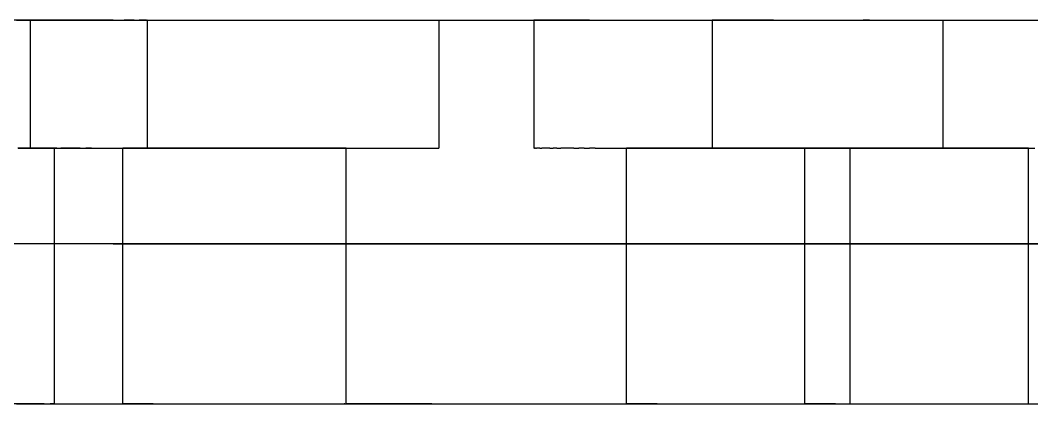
# Model space of a CAD drawing. Header units: millimetres. Extents: x -55 to 176, y -160 to 36.
# Drawn here: x -16.85 to -1.02, y -130 to -124 of the extents above; entities that cross this region are included whole.
import ezdxf

# ---------------------------------------------------------------- set-up
doc = ezdxf.new("R2010")
doc.units = ezdxf.units.MM
doc.layers.add('XZ', color=7, linetype='Continuous')

msp = doc.modelspace()

# ---------------------------------------------------------------- linework, layer by layer
at = {"layer": 'XZ'}
for p, q in [((-16.6, -124), (-17.161, -124)), ((-16.911, -124), (-15.655, -124)), ((-16.886, -124), (-16.769, -124)), ((-16.769, -124), (-16.654, -124)), ((-16.697, -124), (-16.7, -124)), ((-16.7, -124), (-16.7, -126)), ((-16.69, -124), (-16.697, -124)), ((-16.677, -124), (-16.69, -124)), ((-16.66, -124), (-16.677, -124)), ((-16.637, -124), (-16.66, -124)), ((-16.654, -124), (-16.541, -124)), ((-16.609, -124), (-16.637, -124)), ((-16.577, -124), (-16.609, -124)), ((-16.013, -124), (-16.6, -124)), ((-16.539, -124), (-16.577, -124)), ((-16.541, -124), (-16.43, -124)), ((-16.497, -124), (-16.539, -124)), ((-16.45, -124), (-16.497, -124)), ((-16.399, -124), (-16.45, -124)), ((-16.43, -124), (-16.322, -124)), ((-16.343, -124), (-16.399, -124)), ((-16.282, -124), (-16.343, -124)), ((-16.322, -124), (-16.217, -124)), ((-16.217, -124), (-16.282, -124)), ((-16.147, -124), (-16.217, -124)), ((-16.217, -124), (-16.114, -124)), ((-16.074, -124), (-16.147, -124)), ((-16.114, -124), (-16.015, -124)), ((-15.996, -124), (-16.074, -124)), ((-16.015, -124), (-15.919, -124)), ((-15.401, -124), (-16.013, -124)), ((-15.915, -124), (-15.996, -124)), ((-15.919, -124), (-15.826, -124)), ((-15.829, -124), (-15.915, -124)), ((-15.829, -124), (-15.74, -124)), ((-15.826, -124), (-15.737, -124)), ((-15.74, -124), (-15.648, -124)), ((-15.737, -124), (-15.652, -124)), ((-15.655, -124), (-14.375, -124)), ((-15.57, -124), (-15.652, -124)), ((-15.648, -124), (-15.551, -124)), ((-15.493, -124), (-15.57, -124)), ((-15.551, -124), (-15.452, -124)), ((-15.493, -124), (-15.419, -124)), ((-15.452, -124), (-15.35, -124)), ((-15.419, -124), (-15.35, -124)), ((-15.401, -124), (-14.764, -124)), ((-15.35, -124), (-15.245, -124)), ((-15.35, -124), (-15.285, -124)), ((-15.285, -124), (-15.224, -124)), ((-15.245, -124), (-15.137, -124)), ((-15.168, -124), (-15.224, -124)), ((-15.116, -124), (-15.168, -124)), ((-15.137, -124), (-15.026, -124)), ((-15.069, -124), (-15.116, -124)), ((-15.069, -124), (-15.027, -124)), ((-15.027, -124), (-14.99, -124)), ((-15.026, -124), (-14.913, -124)), ((-14.957, -124), (-14.99, -124)), ((-14.93, -124), (-14.957, -124)), ((-14.907, -124), (-14.93, -124)), ((-14.913, -124), (-14.798, -124)), ((-14.889, -124), (-14.907, -124)), ((-14.889, -124), (-14.877, -124)), ((-14.869, -124), (-14.877, -124)), ((-14.867, -124), (-14.869, -124)), ((-14.867, -124), (-14.867, -126)), ((-14.798, -124), (-14.68, -124)), ((-14.764, -124), (-14.104, -124)), ((-14.68, -124), (-14.561, -124)), ((-14.561, -124), (-14.44, -124)), ((-14.44, -124), (-14.318, -124)), ((-14.375, -124), (-13.073, -124)), ((-14.318, -124), (-14.194, -124)), ((-14.194, -124), (-14.07, -124)), ((-14.104, -124), (-13.422, -124)), ((-14.07, -124), (-13.944, -124)), ((-13.944, -124), (-13.818, -124)), ((-13.818, -124), (-13.691, -124)), ((-13.691, -124), (-13.564, -124)), ((-13.564, -124), (-13.436, -124)), ((-13.436, -124), (-13.309, -124)), ((-13.422, -124), (-12.718, -124)), ((-13.309, -124), (-13.182, -124)), ((-13.182, -124), (-13.056, -124)), ((-13.073, -124), (-11.751, -124)), ((-13.056, -124), (-12.93, -124)), ((-12.93, -124), (-12.806, -124)), ((-12.806, -124), (-12.682, -124)), ((-12.718, -124), (-11.994, -124)), ((-12.682, -124), (-12.56, -124)), ((-12.56, -124), (-12.439, -124)), ((-12.439, -124), (-12.32, -124)), ((-12.32, -124), (-12.202, -124)), ((-12.202, -124), (-12.087, -124)), ((-12.087, -124), (-11.974, -124)), ((-11.994, -124), (-11.252, -124)), ((-11.974, -124), (-11.863, -124)), ((-11.863, -124), (-11.755, -124)), ((-11.755, -124), (-11.65, -124)), ((-11.751, -124), (-10.411, -124)), ((-11.65, -124), (-11.548, -124)), ((-11.548, -124), (-11.449, -124)), ((-11.449, -124), (-11.352, -124)), ((-11.352, -124), (-11.26, -124)), ((-11.26, -124), (-11.171, -124)), ((-11.252, -124), (-10.491, -124)), ((-11.171, -124), (-11.085, -124)), ((-11.085, -124), (-11.004, -124)), ((-11.004, -124), (-10.926, -124)), ((-10.926, -124), (-10.853, -124)), ((-10.853, -124), (-10.783, -124)), ((-10.783, -124), (-10.718, -124)), ((-10.718, -124), (-10.657, -124)), ((-10.657, -124), (-10.601, -124)), ((-10.601, -124), (-10.55, -124)), ((-10.55, -124), (-10.503, -124)), ((-10.503, -124), (-10.461, -124)), ((-10.491, -124), (-9.714, -124)), ((-10.461, -124), (-10.423, -124)), ((-10.423, -124), (-10.391, -124)), ((-10.411, -124), (-9.056, -124)), ((-10.391, -124), (-10.363, -124)), ((-10.363, -124), (-10.34, -124)), ((-10.34, -124), (-10.323, -124)), ((-10.323, -124), (-10.31, -124)), ((-10.31, -124), (-10.303, -124)), ((-10.303, -124), (-10.3, -124)), ((-10.3, -124), (-10.3, -126)), ((-9.714, -124), (-8.922, -124)), ((-9.056, -124), (-7.686, -124)), ((-8.922, -124), (-8.115, -124)), ((-8.811, -124), (-8.814, -124)), ((-8.814, -124), (-8.814, -126)), ((-8.804, -124), (-8.811, -124)), ((-8.791, -124), (-8.804, -124)), ((-8.773, -124), (-8.791, -124)), ((-8.751, -124), (-8.773, -124)), ((-8.723, -124), (-8.751, -124)), ((-8.69, -124), (-8.723, -124)), ((-8.653, -124), (-8.69, -124)), ((-8.611, -124), (-8.653, -124)), ((-8.564, -124), (-8.611, -124)), ((-8.512, -124), (-8.564, -124)), ((-8.456, -124), (-8.512, -124)), ((-8.395, -124), (-8.456, -124)), ((-8.33, -124), (-8.395, -124)), ((-8.261, -124), (-8.33, -124)), ((-8.187, -124), (-8.261, -124)), ((-8.11, -124), (-8.187, -124)), ((-8.115, -124), (-7.296, -124)), ((-8.028, -124), (-8.11, -124)), ((-7.943, -124), (-8.028, -124)), ((-7.943, -124), (-7.854, -124)), ((-7.854, -124), (-7.761, -124)), ((-7.761, -124), (-7.665, -124)), ((-7.686, -124), (-6.305, -124)), ((-7.665, -124), (-7.566, -124)), ((-7.566, -124), (-7.464, -124)), ((-7.464, -124), (-7.358, -124)), ((-7.358, -124), (-7.25, -124)), ((-7.296, -124), (-6.465, -124)), ((-7.25, -124), (-7.14, -124)), ((-7.14, -124), (-7.027, -124)), ((-7.027, -124), (-6.911, -124)), ((-6.911, -124), (-6.794, -124)), ((-6.794, -124), (-6.675, -124)), ((-6.675, -124), (-6.554, -124)), ((-6.554, -124), (-6.432, -124)), ((-6.465, -124), (-5.624, -124)), ((-6.432, -124), (-6.308, -124)), ((-6.308, -124), (-6.183, -124)), ((-6.305, -124), (-4.914, -124)), ((-6.183, -124), (-6.058, -124)), ((-6.058, -124), (-5.931, -124)), ((-6.02, -124), (-6.022, -124)), ((-6.022, -124), (-6.022, -126)), ((-6.012, -124), (-6.02, -124)), ((-6, -124), (-6.012, -124)), ((-5.982, -124), (-6, -124)), ((-5.959, -124), (-5.982, -124)), ((-5.932, -124), (-5.959, -124)), ((-5.899, -124), (-5.932, -124)), ((-5.931, -124), (-5.804, -124)), ((-5.862, -124), (-5.899, -124)), ((-5.819, -124), (-5.862, -124)), ((-5.773, -124), (-5.819, -124)), ((-5.804, -124), (-5.677, -124)), ((-5.721, -124), (-5.773, -124)), ((-5.665, -124), (-5.721, -124)), ((-5.677, -124), (-5.55, -124)), ((-5.604, -124), (-5.665, -124)), ((-5.624, -124), (-4.774, -124)), ((-5.539, -124), (-5.604, -124)), ((-5.55, -124), (-5.423, -124)), ((-5.47, -124), (-5.539, -124)), ((-5.396, -124), (-5.47, -124)), ((-5.423, -124), (-5.296, -124)), ((-5.318, -124), (-5.396, -124)), ((-5.237, -124), (-5.318, -124)), ((-5.296, -124), (-5.17, -124)), ((-5.151, -124), (-5.237, -124)), ((-5.17, -124), (-5.044, -124)), ((-5.062, -124), (-5.151, -124)), ((-5.062, -124), (-4.97, -124)), ((-5.044, -124), (-4.919, -124)), ((-4.97, -124), (-4.874, -124)), ((-4.919, -124), (-4.796, -124)), ((-4.914, -124), (-3.515, -124)), ((-4.874, -124), (-4.775, -124)), ((-4.796, -124), (-4.673, -124)), ((-4.775, -124), (-4.672, -124)), ((-4.774, -124), (-3.916, -124)), ((-4.673, -124), (-4.552, -124)), ((-4.672, -124), (-4.567, -124)), ((-4.567, -124), (-4.459, -124)), ((-4.552, -124), (-4.433, -124)), ((-4.459, -124), (-4.348, -124)), ((-4.433, -124), (-4.316, -124)), ((-4.348, -124), (-4.235, -124)), ((-4.316, -124), (-4.201, -124)), ((-4.235, -124), (-4.12, -124)), ((-4.201, -124), (-4.088, -124)), ((-4.12, -124), (-4.003, -124)), ((-4.088, -124), (-3.977, -124)), ((-4.003, -124), (-3.883, -124)), ((-3.977, -124), (-3.869, -124)), ((-3.916, -124), (-3.052, -124)), ((-3.883, -124), (-3.763, -124)), ((-3.869, -124), (-3.764, -124)), ((-3.764, -124), (-3.661, -124)), ((-3.763, -124), (-3.64, -124)), ((-3.562, -124), (-3.661, -124)), ((-3.64, -124), (-3.517, -124)), ((-3.562, -124), (-3.466, -124)), ((-3.517, -124), (-3.392, -124)), ((-3.515, -124), (-2.111, -124)), ((-3.466, -124), (-3.373, -124)), ((-3.392, -124), (-3.266, -124)), ((-3.373, -124), (-3.284, -124)), ((-3.284, -124), (-3.199, -124)), ((-3.266, -124), (-3.14, -124)), ((-3.199, -124), (-3.117, -124)), ((-3.14, -124), (-3.013, -124)), ((-3.117, -124), (-3.04, -124)), ((-3.052, -124), (-2.184, -124)), ((-3.04, -124), (-2.966, -124)), ((-3.013, -124), (-2.886, -124)), ((-2.966, -124), (-2.897, -124)), ((-2.897, -124), (-2.832, -124)), ((-2.886, -124), (-2.759, -124)), ((-2.832, -124), (-2.771, -124)), ((-2.771, -124), (-2.715, -124)), ((-2.759, -124), (-2.632, -124)), ((-2.715, -124), (-2.663, -124)), ((-2.663, -124), (-2.616, -124)), ((-2.632, -124), (-2.505, -124)), ((-2.616, -124), (-2.574, -124)), ((-2.574, -124), (-2.537, -124)), ((-2.537, -124), (-2.504, -124)), ((-2.505, -124), (-2.378, -124)), ((-2.504, -124), (-2.477, -124)), ((-2.477, -124), (-2.454, -124)), ((-2.454, -124), (-2.436, -124)), ((-2.436, -124), (-2.424, -124)), ((-2.424, -124), (-2.416, -124)), ((-2.416, -124), (-2.414, -124)), ((-2.414, -124), (-2.414, -126)), ((-2.378, -124), (-2.253, -124)), ((-2.253, -124), (-2.128, -124)), ((-2.184, -124), (-1.312, -124)), ((-2.128, -124), (-2.004, -124)), ((-2.111, -124), (-0.704, -124)), ((-2.004, -124), (-1.882, -124)), ((-1.882, -124), (-1.761, -124)), ((-1.761, -124), (-1.642, -124)), ((-1.642, -124), (-1.525, -124)), ((-1.525, -124), (-1.409, -124)), ((-1.409, -124), (-1.296, -124)), ((-1.312, -124), (-0.437, -124)), ((-1.296, -124), (-1.186, -124)), ((-1.186, -124), (-1.078, -124)), ((-1.078, -124), (-0.972, -124)), ((-16.841, -126), (-16.892, -126)), ((-16.886, -126), (-16.769, -126)), ((-16.793, -126), (-16.841, -126)), ((-16.746, -126), (-16.793, -126)), ((-16.769, -126), (-16.654, -126)), ((-16.701, -126), (-16.746, -126)), ((-16.659, -126), (-16.701, -126)), ((-16.697, -126), (-16.7, -126)), ((-16.697, -126), (-16.69, -126)), ((-16.677, -126), (-16.69, -126)), ((-16.66, -126), (-16.677, -126)), ((-16.637, -126), (-16.66, -126)), ((-16.619, -126), (-16.659, -126)), ((-16.654, -126), (-16.541, -126)), ((-16.609, -126), (-16.637, -126)), ((-16.581, -126), (-16.619, -126)), ((-16.609, -126), (-16.577, -126)), ((-16.545, -126), (-16.581, -126)), ((-16.539, -126), (-16.577, -126)), ((-16.512, -126), (-16.545, -126)), ((-16.541, -126), (-16.43, -126)), ((-16.497, -126), (-16.539, -126)), ((-16.481, -126), (-16.512, -126)), ((-16.45, -126), (-16.497, -126)), ((-16.453, -126), (-16.481, -126)), ((-16.427, -126), (-16.453, -126)), ((-16.45, -126), (-16.399, -126)), ((-16.43, -126), (-16.322, -126)), ((-16.404, -126), (-16.427, -126)), ((-16.384, -126), (-16.404, -126)), ((-16.343, -126), (-16.399, -126)), ((-16.366, -126), (-16.384, -126)), ((-16.351, -126), (-16.366, -126)), ((-16.339, -126), (-16.351, -126)), ((-16.282, -126), (-16.343, -126)), ((-16.329, -126), (-16.339, -126)), ((-16.322, -126), (-16.329, -126)), ((-16.318, -126), (-16.322, -126)), ((-16.322, -126), (-16.217, -126)), ((-16.317, -126), (-16.318, -126)), ((-16.317, -130), (-16.317, -126)), ((-16.282, -126), (-16.217, -126)), ((-16.147, -126), (-16.217, -126)), ((-16.217, -126), (-16.114, -126)), ((-16.074, -126), (-16.147, -126)), ((-16.114, -126), (-16.015, -126)), ((-15.996, -126), (-16.074, -126)), ((-16.015, -126), (-15.919, -126)), ((-15.915, -126), (-15.996, -126)), ((-15.919, -126), (-15.826, -126)), ((-15.915, -126), (-15.829, -126)), ((-15.74, -126), (-15.829, -126)), ((-15.826, -126), (-15.737, -126)), ((-15.74, -126), (-15.648, -126)), ((-15.737, -126), (-15.652, -126)), ((-15.652, -126), (-15.57, -126)), ((-15.648, -126), (-15.551, -126)), ((-15.57, -126), (-15.493, -126)), ((-15.551, -126), (-15.452, -126)), ((-15.493, -126), (-15.419, -126)), ((-15.452, -126), (-15.35, -126)), ((-15.419, -126), (-15.35, -126)), ((-15.35, -126), (-15.245, -126)), ((-15.35, -126), (-15.285, -126)), ((-15.285, -126), (-15.224, -126)), ((-15.25, -130), (-15.25, -126)), ((-15.249, -126), (-15.25, -126)), ((-15.244, -126), (-15.249, -126)), ((-15.245, -126), (-15.137, -126)), ((-15.238, -126), (-15.244, -126)), ((-15.228, -126), (-15.238, -126)), ((-15.216, -126), (-15.228, -126)), ((-15.224, -126), (-15.168, -126)), ((-15.2, -126), (-15.216, -126)), ((-15.183, -126), (-15.2, -126)), ((-15.162, -126), (-15.183, -126)), ((-15.168, -126), (-15.116, -126)), ((-15.139, -126), (-15.162, -126)), ((-15.113, -126), (-15.139, -126)), ((-15.137, -126), (-15.026, -126)), ((-15.116, -126), (-15.069, -126)), ((-15.085, -126), (-15.113, -126)), ((-15.054, -126), (-15.085, -126)), ((-15.069, -126), (-15.027, -126)), ((-15.021, -126), (-15.054, -126)), ((-15.027, -126), (-14.99, -126)), ((-15.026, -126), (-14.913, -126)), ((-14.986, -126), (-15.021, -126)), ((-14.99, -126), (-14.957, -126)), ((-14.948, -126), (-14.986, -126)), ((-14.957, -126), (-14.93, -126)), ((-14.908, -126), (-14.948, -126)), ((-14.93, -126), (-14.907, -126)), ((-14.913, -126), (-14.798, -126)), ((-14.865, -126), (-14.908, -126)), ((-14.907, -126), (-14.889, -126)), ((-14.889, -126), (-14.877, -126)), ((-14.877, -126), (-14.869, -126)), ((-14.869, -126), (-14.867, -126)), ((-14.82, -126), (-14.865, -126)), ((-14.774, -126), (-14.82, -126)), ((-14.798, -126), (-14.68, -126)), ((-14.725, -126), (-14.774, -126)), ((-14.674, -126), (-14.725, -126)), ((-14.68, -126), (-14.561, -126)), ((-14.622, -126), (-14.674, -126)), ((-14.568, -126), (-14.622, -126)), ((-14.512, -126), (-14.568, -126)), ((-14.561, -126), (-14.44, -126)), ((-14.454, -126), (-14.512, -126)), ((-14.395, -126), (-14.454, -126)), ((-14.44, -126), (-14.318, -126)), ((-14.335, -126), (-14.395, -126)), ((-14.273, -126), (-14.335, -126)), ((-14.318, -126), (-14.194, -126)), ((-14.21, -126), (-14.273, -126)), ((-14.146, -126), (-14.21, -126)), ((-14.194, -126), (-14.07, -126)), ((-14.08, -126), (-14.146, -126)), ((-14.014, -126), (-14.08, -126)), ((-14.07, -126), (-13.944, -126)), ((-13.947, -126), (-14.014, -126)), ((-13.88, -126), (-13.947, -126)), ((-13.944, -126), (-13.818, -126)), ((-13.811, -126), (-13.88, -126)), ((-13.818, -126), (-13.691, -126)), ((-13.743, -126), (-13.811, -126)), ((-13.674, -126), (-13.743, -126)), ((-13.691, -126), (-13.564, -126)), ((-13.604, -126), (-13.674, -126)), ((-13.535, -126), (-13.604, -126)), ((-13.564, -126), (-13.436, -126)), ((-13.465, -126), (-13.535, -126)), ((-13.396, -126), (-13.465, -126)), ((-13.436, -126), (-13.309, -126)), ((-13.326, -126), (-13.396, -126)), ((-13.257, -126), (-13.326, -126)), ((-13.309, -126), (-13.182, -126)), ((-13.189, -126), (-13.257, -126)), ((-13.12, -126), (-13.189, -126)), ((-13.182, -126), (-13.056, -126)), ((-13.053, -126), (-13.12, -126)), ((-13.056, -126), (-12.93, -126)), ((-12.986, -126), (-13.053, -126)), ((-12.92, -126), (-12.986, -126)), ((-12.93, -126), (-12.806, -126)), ((-12.854, -126), (-12.92, -126)), ((-12.79, -126), (-12.854, -126)), ((-12.806, -126), (-12.682, -126)), ((-12.727, -126), (-12.79, -126)), ((-12.665, -126), (-12.727, -126)), ((-12.682, -126), (-12.56, -126)), ((-12.605, -126), (-12.665, -126)), ((-12.546, -126), (-12.605, -126)), ((-12.56, -126), (-12.439, -126)), ((-12.488, -126), (-12.546, -126)), ((-12.432, -126), (-12.488, -126)), ((-12.439, -126), (-12.32, -126)), ((-12.378, -126), (-12.432, -126)), ((-12.326, -126), (-12.378, -126)), ((-12.275, -126), (-12.326, -126)), ((-12.32, -126), (-12.202, -126)), ((-12.226, -126), (-12.275, -126)), ((-12.18, -126), (-12.226, -126)), ((-12.202, -126), (-12.087, -126)), ((-12.135, -126), (-12.18, -126)), ((-12.092, -126), (-12.135, -126)), ((-12.052, -126), (-12.092, -126)), ((-12.087, -126), (-11.974, -126)), ((-12.014, -126), (-12.052, -126)), ((-11.979, -126), (-12.014, -126)), ((-11.946, -126), (-11.979, -126)), ((-11.974, -126), (-11.863, -126)), ((-11.915, -126), (-11.946, -126)), ((-11.887, -126), (-11.915, -126)), ((-11.861, -126), (-11.887, -126)), ((-11.863, -126), (-11.755, -126)), ((-11.838, -126), (-11.861, -126)), ((-11.817, -126), (-11.838, -126)), ((-11.8, -126), (-11.817, -126)), ((-11.784, -126), (-11.8, -126)), ((-11.772, -126), (-11.784, -126)), ((-11.762, -126), (-11.772, -126)), ((-11.756, -126), (-11.762, -126)), ((-11.751, -126), (-11.756, -126)), ((-11.755, -126), (-11.65, -126)), ((-11.75, -126), (-11.751, -126)), ((-11.75, -130), (-11.75, -126)), ((-11.65, -126), (-11.548, -126)), ((-11.548, -126), (-11.449, -126)), ((-11.449, -126), (-11.352, -126)), ((-11.352, -126), (-11.26, -126)), ((-11.26, -126), (-11.171, -126)), ((-11.171, -126), (-11.085, -126)), ((-11.085, -126), (-11.004, -126)), ((-11.004, -126), (-10.926, -126)), ((-10.926, -126), (-10.853, -126)), ((-10.853, -126), (-10.783, -126)), ((-10.783, -126), (-10.718, -126)), ((-10.718, -126), (-10.657, -126)), ((-10.657, -126), (-10.601, -126)), ((-10.601, -126), (-10.55, -126)), ((-10.55, -126), (-10.503, -126)), ((-10.503, -126), (-10.461, -126)), ((-10.461, -126), (-10.423, -126)), ((-10.423, -126), (-10.391, -126)), ((-10.391, -126), (-10.363, -126)), ((-10.363, -126), (-10.34, -126)), ((-10.34, -126), (-10.323, -126)), ((-10.323, -126), (-10.31, -126)), ((-10.31, -126), (-10.303, -126)), ((-10.303, -126), (-10.3, -126)), ((-8.811, -126), (-8.814, -126)), ((-8.811, -126), (-8.804, -126)), ((-8.791, -126), (-8.804, -126)), ((-8.791, -126), (-8.773, -126)), ((-8.751, -126), (-8.773, -126)), ((-8.723, -126), (-8.751, -126)), ((-8.723, -126), (-8.69, -126)), ((-8.653, -126), (-8.69, -126)), ((-8.611, -126), (-8.653, -126)), ((-8.564, -126), (-8.611, -126)), ((-8.564, -126), (-8.512, -126)), ((-8.456, -126), (-8.512, -126)), ((-8.456, -126), (-8.395, -126)), ((-8.33, -126), (-8.395, -126)), ((-8.261, -126), (-8.33, -126)), ((-8.187, -126), (-8.261, -126)), ((-8.187, -126), (-8.11, -126)), ((-8.028, -126), (-8.11, -126)), ((-8.028, -126), (-7.943, -126)), ((-7.854, -126), (-7.943, -126)), ((-7.854, -126), (-7.761, -126)), ((-7.761, -126), (-7.665, -126)), ((-7.665, -126), (-7.566, -126)), ((-7.566, -126), (-7.464, -126)), ((-7.464, -126), (-7.358, -126)), ((-7.364, -130), (-7.364, -126)), ((-7.362, -126), (-7.364, -126)), ((-7.358, -126), (-7.362, -126)), ((-7.351, -126), (-7.358, -126)), ((-7.358, -126), (-7.25, -126)), ((-7.342, -126), (-7.351, -126)), ((-7.329, -126), (-7.342, -126)), ((-7.314, -126), (-7.329, -126)), ((-7.296, -126), (-7.314, -126)), ((-7.276, -126), (-7.296, -126)), ((-7.253, -126), (-7.276, -126)), ((-7.227, -126), (-7.253, -126)), ((-7.25, -126), (-7.14, -126)), ((-7.199, -126), (-7.227, -126)), ((-7.168, -126), (-7.199, -126)), ((-7.135, -126), (-7.168, -126)), ((-7.14, -126), (-7.027, -126)), ((-7.099, -126), (-7.135, -126)), ((-7.061, -126), (-7.099, -126)), ((-7.021, -126), (-7.061, -126)), ((-7.027, -126), (-6.911, -126)), ((-6.979, -126), (-7.021, -126)), ((-6.934, -126), (-6.979, -126)), ((-6.887, -126), (-6.934, -126)), ((-6.911, -126), (-6.794, -126)), ((-6.839, -126), (-6.887, -126)), ((-6.788, -126), (-6.839, -126)), ((-6.794, -126), (-6.675, -126)), ((-6.736, -126), (-6.788, -126)), ((-6.681, -126), (-6.736, -126)), ((-6.625, -126), (-6.681, -126)), ((-6.675, -126), (-6.554, -126)), ((-6.568, -126), (-6.625, -126)), ((-6.509, -126), (-6.568, -126)), ((-6.554, -126), (-6.432, -126)), ((-6.448, -126), (-6.509, -126)), ((-6.386, -126), (-6.448, -126)), ((-6.432, -126), (-6.308, -126)), ((-6.323, -126), (-6.386, -126)), ((-6.259, -126), (-6.323, -126)), ((-6.308, -126), (-6.183, -126)), ((-6.194, -126), (-6.259, -126)), ((-6.128, -126), (-6.194, -126)), ((-6.183, -126), (-6.058, -126)), ((-6.061, -126), (-6.128, -126)), ((-5.993, -126), (-6.061, -126)), ((-6.058, -126), (-5.931, -126)), ((-6.02, -126), (-6.022, -126)), ((-6.02, -126), (-6.012, -126)), ((-6, -126), (-6.012, -126)), ((-6, -126), (-5.982, -126)), ((-5.925, -126), (-5.993, -126)), ((-5.959, -126), (-5.982, -126)), ((-5.932, -126), (-5.959, -126)), ((-5.932, -126), (-5.899, -126)), ((-5.931, -126), (-5.804, -126)), ((-5.856, -126), (-5.925, -126)), ((-5.862, -126), (-5.899, -126)), ((-5.819, -126), (-5.862, -126)), ((-5.787, -126), (-5.856, -126)), ((-5.773, -126), (-5.819, -126)), ((-5.804, -126), (-5.677, -126)), ((-5.718, -126), (-5.787, -126)), ((-5.721, -126), (-5.773, -126)), ((-5.721, -126), (-5.665, -126)), ((-5.648, -126), (-5.718, -126)), ((-5.677, -126), (-5.55, -126)), ((-5.604, -126), (-5.665, -126)), ((-5.579, -126), (-5.648, -126)), ((-5.539, -126), (-5.604, -126)), ((-5.509, -126), (-5.579, -126)), ((-5.55, -126), (-5.423, -126)), ((-5.47, -126), (-5.539, -126)), ((-5.44, -126), (-5.509, -126)), ((-5.396, -126), (-5.47, -126)), ((-5.371, -126), (-5.44, -126)), ((-5.423, -126), (-5.296, -126)), ((-5.396, -126), (-5.318, -126)), ((-5.302, -126), (-5.371, -126)), ((-5.237, -126), (-5.318, -126)), ((-5.234, -126), (-5.302, -126)), ((-5.296, -126), (-5.17, -126)), ((-5.151, -126), (-5.237, -126)), ((-5.166, -126), (-5.234, -126)), ((-5.17, -126), (-5.044, -126)), ((-5.099, -126), (-5.166, -126)), ((-5.151, -126), (-5.062, -126)), ((-5.033, -126), (-5.099, -126)), ((-5.062, -126), (-4.97, -126)), ((-5.044, -126), (-4.919, -126)), ((-4.968, -126), (-5.033, -126)), ((-4.97, -126), (-4.874, -126)), ((-4.904, -126), (-4.968, -126)), ((-4.919, -126), (-4.796, -126)), ((-4.841, -126), (-4.904, -126)), ((-4.874, -126), (-4.775, -126)), ((-4.779, -126), (-4.841, -126)), ((-4.796, -126), (-4.673, -126)), ((-4.719, -126), (-4.779, -126)), ((-4.775, -126), (-4.672, -126)), ((-4.66, -126), (-4.719, -126)), ((-4.673, -126), (-4.552, -126)), ((-4.672, -126), (-4.567, -126)), ((-4.602, -126), (-4.66, -126)), ((-4.546, -126), (-4.602, -126)), ((-4.572, -130), (-4.572, -126)), ((-4.571, -126), (-4.572, -126)), ((-4.567, -126), (-4.571, -126)), ((-4.56, -126), (-4.567, -126)), ((-4.567, -126), (-4.459, -126)), ((-4.55, -126), (-4.56, -126)), ((-4.552, -126), (-4.433, -126)), ((-4.538, -126), (-4.55, -126)), ((-4.492, -126), (-4.546, -126)), ((-4.523, -126), (-4.538, -126)), ((-4.505, -126), (-4.523, -126)), ((-4.484, -126), (-4.505, -126)), ((-4.439, -126), (-4.492, -126)), ((-4.461, -126), (-4.484, -126)), ((-4.436, -126), (-4.461, -126)), ((-4.459, -126), (-4.348, -126)), ((-4.389, -126), (-4.439, -126)), ((-4.407, -126), (-4.436, -126)), ((-4.433, -126), (-4.316, -126)), ((-4.377, -126), (-4.407, -126)), ((-4.34, -126), (-4.389, -126)), ((-4.344, -126), (-4.377, -126)), ((-4.348, -126), (-4.235, -126)), ((-4.308, -126), (-4.344, -126)), ((-4.293, -126), (-4.34, -126)), ((-4.316, -126), (-4.201, -126)), ((-4.27, -126), (-4.308, -126)), ((-4.249, -126), (-4.293, -126)), ((-4.23, -126), (-4.27, -126)), ((-4.206, -126), (-4.249, -126)), ((-4.235, -126), (-4.12, -126)), ((-4.187, -126), (-4.23, -126)), ((-4.166, -126), (-4.206, -126)), ((-4.201, -126), (-4.088, -126)), ((-4.143, -126), (-4.187, -126)), ((-4.128, -126), (-4.166, -126)), ((-4.096, -126), (-4.143, -126)), ((-4.092, -126), (-4.128, -126)), ((-4.12, -126), (-4.003, -126)), ((-4.047, -126), (-4.096, -126)), ((-4.059, -126), (-4.092, -126)), ((-4.088, -126), (-3.977, -126)), ((-4.028, -126), (-4.059, -126)), ((-3.997, -126), (-4.047, -126)), ((-4, -126), (-4.028, -126)), ((-4.003, -126), (-3.883, -126)), ((-3.975, -126), (-4, -126)), ((-3.944, -126), (-3.997, -126)), ((-3.977, -126), (-3.869, -126)), ((-3.951, -126), (-3.975, -126)), ((-3.931, -126), (-3.951, -126)), ((-3.89, -126), (-3.944, -126)), ((-3.913, -126), (-3.931, -126)), ((-3.898, -126), (-3.913, -126)), ((-3.886, -126), (-3.898, -126)), ((-3.834, -126), (-3.89, -126)), ((-3.876, -126), (-3.886, -126)), ((-3.883, -126), (-3.763, -126)), ((-3.869, -126), (-3.876, -126)), ((-3.865, -126), (-3.869, -126)), ((-3.869, -126), (-3.764, -126)), ((-3.864, -126), (-3.865, -126)), ((-3.864, -130), (-3.864, -126)), ((-3.776, -126), (-3.834, -126)), ((-3.717, -126), (-3.776, -126)), ((-3.764, -126), (-3.661, -126)), ((-3.763, -126), (-3.64, -126)), ((-3.657, -126), (-3.717, -126)), ((-3.661, -126), (-3.562, -126)), ((-3.595, -126), (-3.657, -126)), ((-3.64, -126), (-3.517, -126)), ((-3.532, -126), (-3.595, -126)), ((-3.562, -126), (-3.466, -126)), ((-3.468, -126), (-3.532, -126)), ((-3.517, -126), (-3.392, -126)), ((-3.403, -126), (-3.468, -126)), ((-3.466, -126), (-3.373, -126)), ((-3.337, -126), (-3.403, -126)), ((-3.392, -126), (-3.266, -126)), ((-3.373, -126), (-3.284, -126)), ((-3.27, -126), (-3.337, -126)), ((-3.284, -126), (-3.199, -126)), ((-3.202, -126), (-3.27, -126)), ((-3.266, -126), (-3.14, -126)), ((-3.134, -126), (-3.202, -126)), ((-3.199, -126), (-3.117, -126)), ((-3.14, -126), (-3.013, -126)), ((-3.065, -126), (-3.134, -126)), ((-3.117, -126), (-3.04, -126)), ((-2.996, -126), (-3.065, -126)), ((-3.04, -126), (-2.966, -126)), ((-3.013, -126), (-2.886, -126)), ((-2.927, -126), (-2.996, -126)), ((-2.966, -126), (-2.897, -126)), ((-2.857, -126), (-2.927, -126)), ((-2.897, -126), (-2.832, -126)), ((-2.886, -126), (-2.759, -126)), ((-2.787, -126), (-2.857, -126)), ((-2.832, -126), (-2.771, -126)), ((-2.718, -126), (-2.787, -126)), ((-2.771, -126), (-2.715, -126)), ((-2.759, -126), (-2.632, -126)), ((-2.649, -126), (-2.718, -126)), ((-2.715, -126), (-2.663, -126)), ((-2.663, -126), (-2.616, -126)), ((-2.579, -126), (-2.649, -126)), ((-2.632, -126), (-2.505, -126)), ((-2.616, -126), (-2.574, -126)), ((-2.511, -126), (-2.579, -126)), ((-2.574, -126), (-2.537, -126)), ((-2.537, -126), (-2.504, -126)), ((-2.443, -126), (-2.511, -126)), ((-2.505, -126), (-2.378, -126)), ((-2.504, -126), (-2.477, -126)), ((-2.477, -126), (-2.454, -126)), ((-2.454, -126), (-2.436, -126)), ((-2.375, -126), (-2.443, -126)), ((-2.436, -126), (-2.424, -126)), ((-2.424, -126), (-2.416, -126)), ((-2.416, -126), (-2.414, -126)), ((-2.378, -126), (-2.253, -126)), ((-2.308, -126), (-2.375, -126)), ((-2.242, -126), (-2.308, -126)), ((-2.253, -126), (-2.128, -126)), ((-2.177, -126), (-2.242, -126)), ((-2.113, -126), (-2.177, -126)), ((-2.128, -126), (-2.004, -126)), ((-2.05, -126), (-2.113, -126)), ((-1.988, -126), (-2.05, -126)), ((-2.004, -126), (-1.882, -126)), ((-1.927, -126), (-1.988, -126)), ((-1.868, -126), (-1.927, -126)), ((-1.882, -126), (-1.761, -126)), ((-1.811, -126), (-1.868, -126)), ((-1.755, -126), (-1.811, -126)), ((-1.761, -126), (-1.642, -126)), ((-1.7, -126), (-1.755, -126)), ((-1.648, -126), (-1.7, -126)), ((-1.597, -126), (-1.648, -126)), ((-1.642, -126), (-1.525, -126)), ((-1.548, -126), (-1.597, -126)), ((-1.502, -126), (-1.548, -126)), ((-1.525, -126), (-1.409, -126)), ((-1.457, -126), (-1.502, -126)), ((-1.415, -126), (-1.457, -126)), ((-1.374, -126), (-1.415, -126)), ((-1.409, -126), (-1.296, -126)), ((-1.337, -126), (-1.374, -126)), ((-1.301, -126), (-1.337, -126)), ((-1.268, -126), (-1.301, -126)), ((-1.296, -126), (-1.186, -126)), ((-1.237, -126), (-1.268, -126)), ((-1.209, -126), (-1.237, -126)), ((-1.183, -126), (-1.209, -126)), ((-1.186, -126), (-1.078, -126)), ((-1.16, -126), (-1.183, -126)), ((-1.14, -126), (-1.16, -126)), ((-1.122, -126), (-1.14, -126)), ((-1.107, -126), (-1.122, -126)), ((-1.094, -126), (-1.107, -126)), ((-1.085, -126), (-1.094, -126)), ((-1.078, -126), (-1.085, -126)), ((-1.074, -126), (-1.078, -126)), ((-1.078, -126), (-0.972, -126)), ((-1.072, -126), (-1.074, -126)), ((-1.072, -130), (-1.072, -126)), ((-16.661, -127.5), (-17.324, -127.5)), ((-16.6, -127.5), (-17.161, -127.5)), ((-15.972, -127.5), (-16.661, -127.5)), ((-16.013, -127.5), (-16.6, -127.5)), ((-15.401, -127.5), (-16.013, -127.5)), ((-15.258, -127.5), (-15.972, -127.5)), ((-15.401, -127.5), (-14.764, -127.5)), ((-14.52, -127.5), (-15.258, -127.5)), ((-14.764, -127.5), (-14.104, -127.5)), ((-13.759, -127.5), (-14.52, -127.5)), ((-14.104, -127.5), (-13.422, -127.5)), ((-12.976, -127.5), (-13.759, -127.5)), ((-13.422, -127.5), (-12.718, -127.5)), ((-12.172, -127.5), (-12.976, -127.5)), ((-12.718, -127.5), (-11.994, -127.5)), ((-11.349, -127.5), (-12.172, -127.5)), ((-11.994, -127.5), (-11.252, -127.5)), ((-10.509, -127.5), (-11.349, -127.5)), ((-11.252, -127.5), (-10.491, -127.5)), ((-9.652, -127.5), (-10.509, -127.5)), ((-10.491, -127.5), (-9.714, -127.5)), ((-9.714, -127.5), (-8.922, -127.5)), ((-8.779, -127.5), (-9.652, -127.5)), ((-8.922, -127.5), (-8.115, -127.5)), ((-7.893, -127.5), (-8.779, -127.5)), ((-8.115, -127.5), (-7.296, -127.5)), ((-6.994, -127.5), (-7.893, -127.5)), ((-7.296, -127.5), (-6.465, -127.5)), ((-6.084, -127.5), (-6.994, -127.5)), ((-6.465, -127.5), (-5.624, -127.5)), ((-5.164, -127.5), (-6.084, -127.5)), ((-5.624, -127.5), (-4.774, -127.5)), ((-4.236, -127.5), (-5.164, -127.5)), ((-4.774, -127.5), (-3.916, -127.5)), ((-3.302, -127.5), (-4.236, -127.5)), ((-3.916, -127.5), (-3.052, -127.5)), ((-2.362, -127.5), (-3.302, -127.5)), ((-3.052, -127.5), (-2.184, -127.5)), ((-1.419, -127.5), (-2.362, -127.5)), ((-2.184, -127.5), (-1.312, -127.5)), ((-0.473, -127.5), (-1.419, -127.5)), ((-1.312, -127.5), (-0.437, -127.5)), ((-16.661, -130), (-17.324, -130)), ((-16.911, -130), (-15.655, -130)), ((-16.892, -130), (-16.841, -130)), ((-16.841, -130), (-16.793, -130)), ((-16.793, -130), (-16.746, -130)), ((-16.746, -130), (-16.701, -130)), ((-16.701, -130), (-16.659, -130)), ((-16.661, -130), (-15.972, -130)), ((-16.619, -130), (-16.659, -130)), ((-16.581, -130), (-16.619, -130)), ((-16.545, -130), (-16.581, -130)), ((-16.512, -130), (-16.545, -130)), ((-16.481, -130), (-16.512, -130)), ((-16.481, -130), (-16.453, -130)), ((-16.453, -130), (-16.427, -130)), ((-16.427, -130), (-16.404, -130)), ((-16.404, -130), (-16.384, -130)), ((-16.366, -130), (-16.384, -130)), ((-16.351, -130), (-16.366, -130)), ((-16.339, -130), (-16.351, -130)), ((-16.329, -130), (-16.339, -130)), ((-16.322, -130), (-16.329, -130)), ((-16.318, -130), (-16.322, -130)), ((-16.317, -130), (-16.318, -130)), ((-15.972, -130), (-15.258, -130)), ((-15.655, -130), (-14.375, -130)), ((-15.258, -130), (-14.52, -130)), ((-15.249, -130), (-15.25, -130)), ((-15.244, -130), (-15.249, -130)), ((-15.238, -130), (-15.244, -130)), ((-15.228, -130), (-15.238, -130)), ((-15.216, -130), (-15.228, -130)), ((-15.2, -130), (-15.216, -130)), ((-15.183, -130), (-15.2, -130)), ((-15.162, -130), (-15.183, -130)), ((-15.139, -130), (-15.162, -130)), ((-15.113, -130), (-15.139, -130)), ((-15.085, -130), (-15.113, -130)), ((-15.054, -130), (-15.085, -130)), ((-15.021, -130), (-15.054, -130)), ((-14.986, -130), (-15.021, -130)), ((-14.948, -130), (-14.986, -130)), ((-14.908, -130), (-14.948, -130)), ((-14.865, -130), (-14.908, -130)), ((-14.82, -130), (-14.865, -130)), ((-14.774, -130), (-14.82, -130)), ((-14.774, -130), (-14.725, -130)), ((-14.725, -130), (-14.674, -130)), ((-14.674, -130), (-14.622, -130)), ((-14.622, -130), (-14.568, -130)), ((-14.568, -130), (-14.512, -130)), ((-14.52, -130), (-13.759, -130)), ((-14.512, -130), (-14.454, -130)), ((-14.454, -130), (-14.395, -130)), ((-14.395, -130), (-14.335, -130)), ((-14.375, -130), (-13.073, -130)), ((-14.335, -130), (-14.273, -130)), ((-14.273, -130), (-14.21, -130)), ((-14.21, -130), (-14.146, -130)), ((-14.146, -130), (-14.08, -130)), ((-14.08, -130), (-14.014, -130)), ((-14.014, -130), (-13.947, -130)), ((-13.947, -130), (-13.88, -130)), ((-13.88, -130), (-13.811, -130)), ((-13.811, -130), (-13.743, -130)), ((-13.759, -130), (-12.976, -130)), ((-13.743, -130), (-13.674, -130)), ((-13.674, -130), (-13.604, -130)), ((-13.604, -130), (-13.535, -130)), ((-13.535, -130), (-13.465, -130)), ((-13.465, -130), (-13.396, -130)), ((-13.396, -130), (-13.326, -130)), ((-13.326, -130), (-13.257, -130)), ((-13.257, -130), (-13.189, -130)), ((-13.189, -130), (-13.12, -130)), ((-13.12, -130), (-13.053, -130)), ((-13.073, -130), (-11.751, -130)), ((-13.053, -130), (-12.986, -130)), ((-12.986, -130), (-12.92, -130)), ((-12.976, -130), (-12.172, -130)), ((-12.92, -130), (-12.854, -130)), ((-12.854, -130), (-12.79, -130)), ((-12.79, -130), (-12.727, -130)), ((-12.727, -130), (-12.665, -130)), ((-12.665, -130), (-12.605, -130)), ((-12.605, -130), (-12.546, -130)), ((-12.546, -130), (-12.488, -130)), ((-12.488, -130), (-12.432, -130)), ((-12.432, -130), (-12.378, -130)), ((-12.378, -130), (-12.326, -130)), ((-12.326, -130), (-12.275, -130)), ((-12.275, -130), (-12.226, -130)), ((-12.226, -130), (-12.18, -130)), ((-12.18, -130), (-12.135, -130)), ((-12.172, -130), (-11.349, -130)), ((-12.135, -130), (-12.092, -130)), ((-12.092, -130), (-12.052, -130)), ((-12.052, -130), (-12.014, -130)), ((-12.014, -130), (-11.979, -130)), ((-11.979, -130), (-11.946, -130)), ((-11.946, -130), (-11.915, -130)), ((-11.915, -130), (-11.887, -130)), ((-11.887, -130), (-11.861, -130)), ((-11.861, -130), (-11.838, -130)), ((-11.838, -130), (-11.817, -130)), ((-11.817, -130), (-11.8, -130)), ((-11.8, -130), (-11.784, -130)), ((-11.772, -130), (-11.784, -130)), ((-11.772, -130), (-11.762, -130)), ((-11.762, -130), (-11.756, -130)), ((-11.756, -130), (-11.751, -130)), ((-10.411, -130), (-11.751, -130)), ((-11.751, -130), (-11.75, -130)), ((-11.349, -130), (-10.509, -130)), ((-10.509, -130), (-9.652, -130)), ((-10.411, -130), (-9.056, -130)), ((-9.652, -130), (-8.779, -130)), ((-9.056, -130), (-7.686, -130)), ((-8.779, -130), (-7.893, -130)), ((-7.893, -130), (-6.994, -130)), ((-7.686, -130), (-6.305, -130)), ((-7.362, -130), (-7.364, -130)), ((-7.358, -130), (-7.362, -130)), ((-7.351, -130), (-7.358, -130)), ((-7.342, -130), (-7.351, -130)), ((-7.329, -130), (-7.342, -130)), ((-7.314, -130), (-7.329, -130)), ((-7.296, -130), (-7.314, -130)), ((-7.276, -130), (-7.296, -130)), ((-7.253, -130), (-7.276, -130)), ((-7.227, -130), (-7.253, -130)), ((-7.199, -130), (-7.227, -130)), ((-7.168, -130), (-7.199, -130)), ((-7.135, -130), (-7.168, -130)), ((-7.099, -130), (-7.135, -130)), ((-7.061, -130), (-7.099, -130)), ((-7.021, -130), (-7.061, -130)), ((-6.979, -130), (-7.021, -130)), ((-6.994, -130), (-6.084, -130)), ((-6.934, -130), (-6.979, -130)), ((-6.887, -130), (-6.934, -130)), ((-6.887, -130), (-6.839, -130)), ((-6.839, -130), (-6.788, -130)), ((-6.788, -130), (-6.736, -130)), ((-6.736, -130), (-6.681, -130)), ((-6.681, -130), (-6.625, -130)), ((-6.625, -130), (-6.568, -130)), ((-6.568, -130), (-6.509, -130)), ((-6.509, -130), (-6.448, -130)), ((-6.448, -130), (-6.386, -130)), ((-6.386, -130), (-6.323, -130)), ((-6.323, -130), (-6.259, -130)), ((-6.305, -130), (-4.914, -130)), ((-6.259, -130), (-6.194, -130)), ((-6.194, -130), (-6.128, -130)), ((-6.128, -130), (-6.061, -130)), ((-6.084, -130), (-5.164, -130)), ((-6.061, -130), (-5.993, -130)), ((-5.993, -130), (-5.925, -130)), ((-5.925, -130), (-5.856, -130)), ((-5.856, -130), (-5.787, -130)), ((-5.787, -130), (-5.718, -130)), ((-5.718, -130), (-5.648, -130)), ((-5.648, -130), (-5.579, -130)), ((-5.579, -130), (-5.509, -130)), ((-5.509, -130), (-5.44, -130)), ((-5.44, -130), (-5.371, -130)), ((-5.371, -130), (-5.302, -130)), ((-5.302, -130), (-5.234, -130)), ((-5.234, -130), (-5.166, -130)), ((-5.166, -130), (-5.099, -130)), ((-5.164, -130), (-4.236, -130)), ((-5.099, -130), (-5.033, -130)), ((-5.033, -130), (-4.968, -130)), ((-4.968, -130), (-4.904, -130)), ((-4.914, -130), (-3.515, -130)), ((-4.904, -130), (-4.841, -130)), ((-4.841, -130), (-4.779, -130)), ((-4.779, -130), (-4.719, -130)), ((-4.719, -130), (-4.66, -130)), ((-4.66, -130), (-4.602, -130)), ((-4.602, -130), (-4.546, -130)), ((-4.571, -130), (-4.572, -130)), ((-4.567, -130), (-4.571, -130)), ((-4.56, -130), (-4.567, -130)), ((-4.55, -130), (-4.56, -130)), ((-4.538, -130), (-4.55, -130)), ((-4.546, -130), (-4.492, -130)), ((-4.523, -130), (-4.538, -130)), ((-4.505, -130), (-4.523, -130)), ((-4.484, -130), (-4.505, -130)), ((-4.492, -130), (-4.439, -130)), ((-4.461, -130), (-4.484, -130)), ((-4.436, -130), (-4.461, -130)), ((-4.439, -130), (-4.389, -130)), ((-4.407, -130), (-4.436, -130)), ((-4.377, -130), (-4.407, -130)), ((-4.389, -130), (-4.34, -130)), ((-4.344, -130), (-4.377, -130)), ((-4.308, -130), (-4.344, -130)), ((-4.34, -130), (-4.293, -130)), ((-4.27, -130), (-4.308, -130)), ((-4.293, -130), (-4.249, -130)), ((-4.23, -130), (-4.27, -130)), ((-4.249, -130), (-4.206, -130)), ((-4.236, -130), (-3.302, -130)), ((-4.187, -130), (-4.23, -130)), ((-4.206, -130), (-4.166, -130)), ((-4.143, -130), (-4.187, -130)), ((-4.166, -130), (-4.128, -130)), ((-4.096, -130), (-4.143, -130)), ((-4.128, -130), (-4.092, -130)), ((-4.096, -130), (-4.047, -130)), ((-4.092, -130), (-4.059, -130)), ((-4.059, -130), (-4.028, -130)), ((-4.047, -130), (-3.997, -130)), ((-4.028, -130), (-4, -130)), ((-4, -130), (-3.975, -130)), ((-3.997, -130), (-3.944, -130)), ((-3.975, -130), (-3.951, -130)), ((-3.951, -130), (-3.931, -130)), ((-3.944, -130), (-3.89, -130)), ((-3.931, -130), (-3.913, -130)), ((-3.913, -130), (-3.898, -130)), ((-3.898, -130), (-3.886, -130)), ((-3.89, -130), (-3.834, -130)), ((-3.886, -130), (-3.876, -130)), ((-3.876, -130), (-3.869, -130)), ((-3.869, -130), (-3.865, -130)), ((-3.865, -130), (-3.864, -130)), ((-3.834, -130), (-3.776, -130)), ((-3.776, -130), (-3.717, -130)), ((-3.717, -130), (-3.657, -130)), ((-3.657, -130), (-3.595, -130)), ((-3.595, -130), (-3.532, -130)), ((-3.532, -130), (-3.468, -130)), ((-3.515, -130), (-2.111, -130)), ((-3.468, -130), (-3.403, -130)), ((-3.403, -130), (-3.337, -130)), ((-3.337, -130), (-3.27, -130)), ((-3.302, -130), (-2.362, -130)), ((-3.27, -130), (-3.202, -130)), ((-3.202, -130), (-3.134, -130)), ((-3.134, -130), (-3.065, -130)), ((-3.065, -130), (-2.996, -130)), ((-2.996, -130), (-2.927, -130)), ((-2.927, -130), (-2.857, -130)), ((-2.857, -130), (-2.787, -130)), ((-2.787, -130), (-2.718, -130)), ((-2.718, -130), (-2.649, -130)), ((-2.649, -130), (-2.579, -130)), ((-2.579, -130), (-2.511, -130)), ((-2.511, -130), (-2.443, -130)), ((-2.443, -130), (-2.375, -130)), ((-2.375, -130), (-2.308, -130)), ((-2.362, -130), (-1.419, -130)), ((-2.308, -130), (-2.242, -130)), ((-2.242, -130), (-2.177, -130)), ((-2.177, -130), (-2.113, -130)), ((-2.113, -130), (-2.05, -130)), ((-2.111, -130), (-0.704, -130)), ((-2.05, -130), (-1.988, -130)), ((-1.988, -130), (-1.927, -130)), ((-1.927, -130), (-1.868, -130)), ((-1.868, -130), (-1.811, -130)), ((-1.811, -130), (-1.755, -130)), ((-1.755, -130), (-1.7, -130)), ((-1.7, -130), (-1.648, -130)), ((-1.648, -130), (-1.597, -130)), ((-1.597, -130), (-1.548, -130)), ((-1.548, -130), (-1.502, -130)), ((-1.502, -130), (-1.457, -130)), ((-1.457, -130), (-1.415, -130)), ((-1.419, -130), (-0.473, -130)), ((-1.415, -130), (-1.374, -130)), ((-1.374, -130), (-1.337, -130)), ((-1.337, -130), (-1.301, -130)), ((-1.301, -130), (-1.268, -130)), ((-1.268, -130), (-1.237, -130)), ((-1.237, -130), (-1.209, -130)), ((-1.209, -130), (-1.183, -130)), ((-1.183, -130), (-1.16, -130)), ((-1.16, -130), (-1.14, -130)), ((-1.14, -130), (-1.122, -130)), ((-1.122, -130), (-1.107, -130)), ((-1.107, -130), (-1.094, -130)), ((-1.094, -130), (-1.085, -130)), ((-1.085, -130), (-1.078, -130)), ((-1.078, -130), (-1.074, -130)), ((-1.074, -130), (-1.072, -130))]:
    msp.add_line(p, q, dxfattribs=at)

doc.saveas('drawing.dxf')
